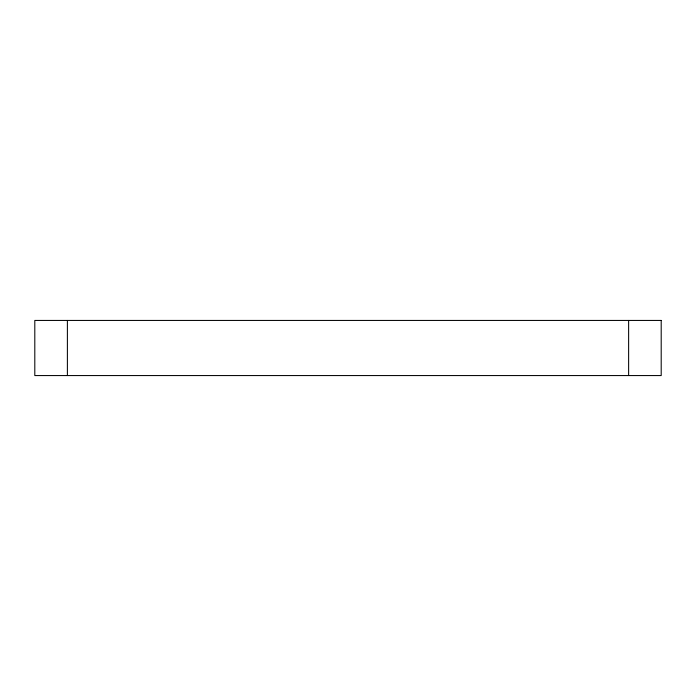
<?xml version="1.0" encoding="UTF-8"?>
<svg xmlns="http://www.w3.org/2000/svg" width="696" height="696" viewBox="0 0 696 696"><rect width="100%" height="100%" fill="white"/><g stroke="black" fill="none" stroke-linecap="round" stroke-linejoin="round"><path stroke-width="1.04" d="M628.627 320.438L628.627 375.562M67.39 320.438L67.39 375.562M661.2 320.438L34.8 320.438L34.8 375.562L661.2 375.562L661.2 320.438"/></g></svg>
